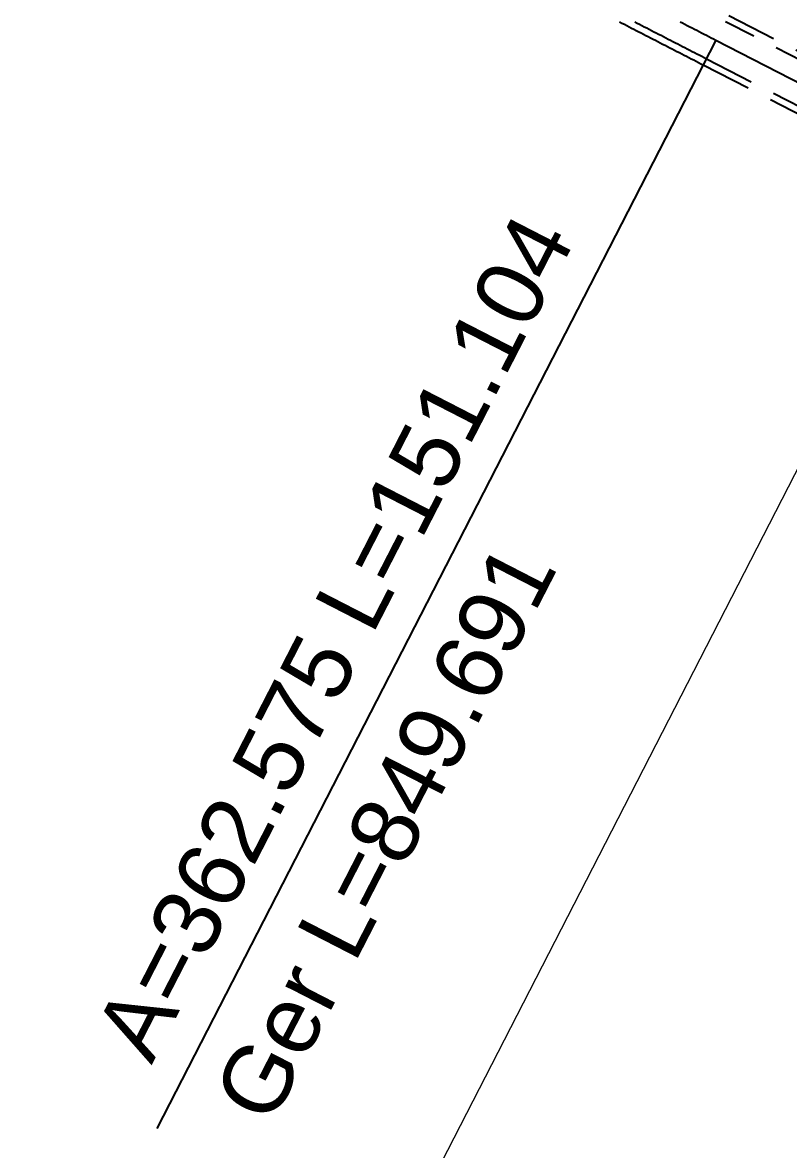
# Model space of a CAD drawing. Extents: x 2610184 to 2620710, y 1263771 to 1270672.
# Drawn here: x 2613179.6 to 2613322.2, y 1267566.9 to 1267776.6 of the extents above; entities that cross this region are included whole.
import ezdxf

# ---------------------------------------------------------------- set-up
doc = ezdxf.new("R2010")
doc.units = 0
doc.header["$LTSCALE"] = 5
doc.linetypes.add('DASHDOT', pattern=[10, 5, -2.5, 0, -2.5])
doc.linetypes.add('DASHEDX2', pattern=[3.75, 2.5, -1.25])
for name, color, linetype in [('Grundriss_16', 7, 'CONTINUOUS'), ('QP_reel_16', 7, 'CONTINUOUS'), ('TunnelacsheWest', 3, 'CONTINUOUS')]:
    doc.layers.add(name, color=color, linetype=linetype)
doc.styles.add('ARIAL', font='arial.ttf')

msp = doc.modelspace()

# ---------------------------------------------------------------- linework, layer by layer
at = {"layer": 'Grundriss_16', "color": 30, "linetype": 'Continuous', "lineweight": -3}
msp.add_line((2613308.71, 1267773.32), (2613204.62, 1267570.77), dxfattribs=at)
at = {"layer": 'Grundriss_16', "color": 1, "linetype": 'DASHEDX2', "lineweight": -3, "ltscale": 0.75}
for points in [[(2613290.77, 1267776.73), (2613291.21, 1267776.5), (2613291.66, 1267776.27), (2613292.1, 1267776.04), (2613292.55, 1267775.81), (2613292.99, 1267775.58), (2613293.44, 1267775.35), (2613293.88, 1267775.12), (2613294.33, 1267774.89), (2613294.77, 1267774.66), (2613295.22, 1267774.44), (2613295.66, 1267774.21), (2613296.11, 1267773.98), (2613296.55, 1267773.75), (2613297, 1267773.52), (2613297.44, 1267773.29), (2613297.89, 1267773.06), (2613298.34, 1267772.83), (2613298.78, 1267772.6), (2613299.23, 1267772.37), (2613299.67, 1267772.15), (2613300.12, 1267771.92), (2613300.56, 1267771.69), (2613301.01, 1267771.46), (2613301.45, 1267771.23), (2613301.9, 1267771), (2613302.34, 1267770.77), (2613302.79, 1267770.54), (2613303.23, 1267770.32), (2613303.68, 1267770.09), (2613304.12, 1267769.86), (2613304.57, 1267769.63), (2613305.01, 1267769.4), (2613305.46, 1267769.17), (2613305.9, 1267768.94), (2613306.35, 1267768.71), (2614062.08, 1267380.33)], [(2613293.59, 1267776.74), (2613294.03, 1267776.51), (2613294.48, 1267776.28), (2613294.92, 1267776.05), (2613295.37, 1267775.82), (2613295.81, 1267775.59), (2613296.26, 1267775.36), (2613296.7, 1267775.13), (2613297.15, 1267774.9), (2613297.59, 1267774.68), (2613298.04, 1267774.45), (2613298.48, 1267774.22), (2613298.93, 1267773.99), (2613299.37, 1267773.76), (2613299.82, 1267773.53), (2613300.26, 1267773.3), (2613300.71, 1267773.07), (2613301.16, 1267772.84), (2613301.6, 1267772.62), (2613302.05, 1267772.39), (2613302.49, 1267772.16), (2613302.94, 1267771.93), (2613303.38, 1267771.7), (2613303.83, 1267771.47), (2613304.27, 1267771.24), (2613304.72, 1267771.01), (2613305.16, 1267770.79), (2613305.61, 1267770.56), (2613306.05, 1267770.33), (2613306.5, 1267770.1), (2613306.94, 1267769.87), (2614062.67, 1267381.49)], [(2614066.22, 1267388.38), (2613310.48, 1267776.76)], [(2613311.08, 1267777.92), (2614066.81, 1267389.54)]]:
    msp.add_lwpolyline(points, dxfattribs=at)
at = {"layer": 'QP_reel_16', "color": 1, "linetype": 'Continuous', "lineweight": 18}
msp.add_line((2613096.32, 1267250.71), (2613353.16, 1267750.48), dxfattribs=at)
at = {"layer": 'TunnelacsheWest', "color": 3, "linetype": 'DASHDOT', "lineweight": -3}
msp.add_lwpolyline([(2613302.04, 1267776.75), (2613302.48, 1267776.52), (2613302.93, 1267776.29), (2613303.37, 1267776.06), (2613303.82, 1267775.83), (2613304.26, 1267775.6), (2613304.71, 1267775.38), (2613305.15, 1267775.15), (2613305.6, 1267774.92), (2613306.04, 1267774.69), (2613306.49, 1267774.46), (2613306.93, 1267774.23), (2613307.38, 1267774), (2613307.82, 1267773.77), (2613308.27, 1267773.55), (2613308.71, 1267773.32), (2614064.44, 1267384.93)], dxfattribs=at)

# ---------------------------------------------------------------- texts
at = {"layer": 'Grundriss_16', "color": 30, "lineweight": -3, "style": 'ARIAL'}
for s, p in [('A=362.575 L=151.104', (2613203.63, 1267582.52)), ('Ger L=849.691', (2613225.87, 1267571.09))]:
    msp.add_text(s, height=12.5, rotation=62.8006, dxfattribs=at).set_placement(p)

doc.saveas('drawing.dxf')
